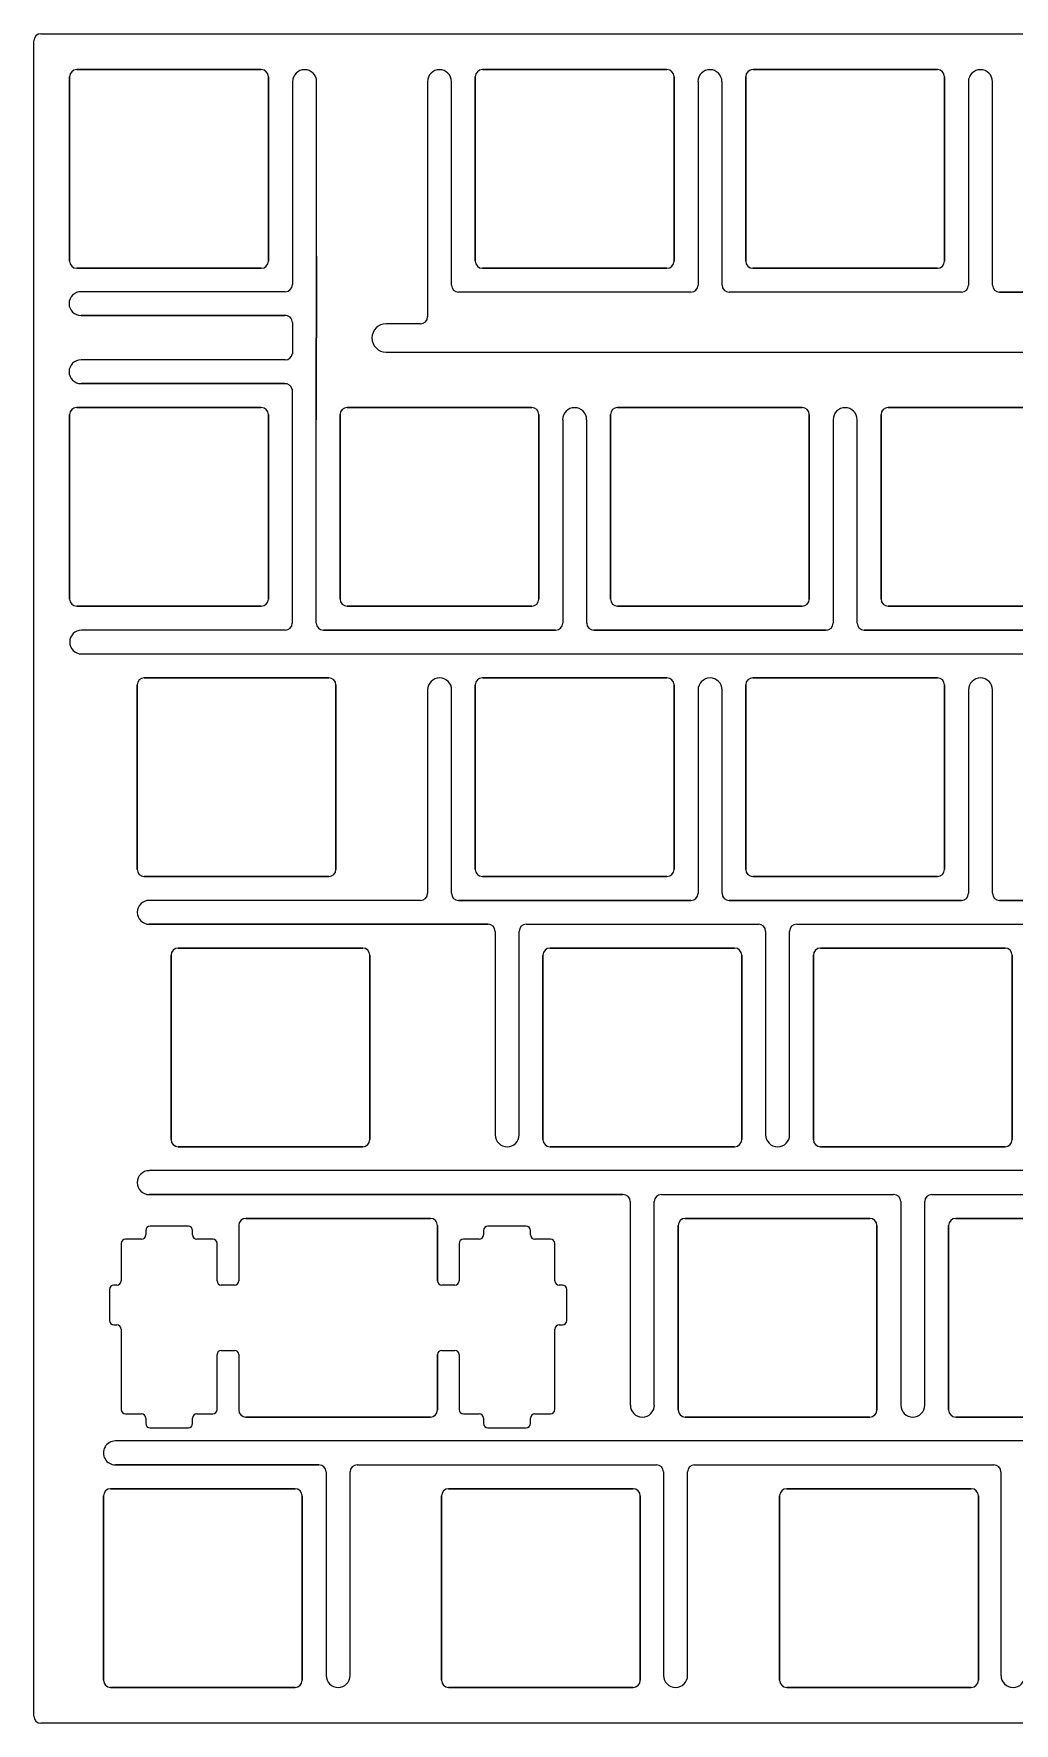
# Model space of a CAD drawing. Header units: millimetres. Extents: x 0 to 305, y 0 to 119.
# Drawn here: x 0.1 to 69.2, y 0.4 to 119.5 of the extents above; entities that cross this region are included whole.
import ezdxf

# ---------------------------------------------------------------- set-up
doc = ezdxf.new("R2010")
doc.units = ezdxf.units.MM
doc.layers.add('第二版', color=7, linetype='Continuous')

msp = doc.modelspace()

# ---------------------------------------------------------------- linework, layer by layer
at = {"layer": '第二版'}
for p, q in [((0.6, 119.5, 22), (304.39, 119.5, 22)), ((0.6, 119.5, 22), (304.39, 119.5, 22)), ((0.1, 0.93, 22), (0.1, 119, 22)), ((0.1, 0.93, 22), (0.1, 119, 22)), ((16.12, 116.97, 22), (3.12, 116.97, 22)), ((3.12, 116.97, 22), (16.12, 116.97, 22)), ((44.69, 116.97, 22), (31.69, 116.97, 22)), ((31.69, 116.97, 22), (44.69, 116.97, 22)), ((50.74, 116.97, 22), (63.74, 116.97, 22)), ((63.74, 116.97, 22), (50.74, 116.97, 22)), ((2.62, 116.47, 22), (2.62, 103.47, 22)), ((2.62, 103.47, 22), (2.62, 116.47, 22)), ((16.62, 103.47, 22), (16.62, 116.47, 22)), ((16.62, 116.47, 22), (16.62, 103.47, 22)), ((18.32, 116.12, 22), (18.32, 103.82, 22)), ((18.32, 116.12, 22), (18.32, 103.82, 22)), ((20.01, 103.82, 22), (20.01, 116.12, 22)), ((20.01, 103.82, 22), (20.01, 116.12, 22)), ((27.83, 116.12, 22), (27.83, 99.56, 22)), ((27.83, 116.12, 22), (27.83, 99.56, 22)), ((29.52, 101.79, 22), (29.52, 116.12, 22)), ((29.52, 101.79, 22), (29.52, 116.12, 22)), ((31.19, 116.47, 22), (31.19, 103.47, 22)), ((31.19, 103.47, 22), (31.19, 116.47, 22)), ((45.19, 103.47, 22), (45.19, 116.47, 22)), ((45.19, 116.47, 22), (45.19, 103.47, 22)), ((46.88, 116.12, 22), (46.88, 101.79, 22)), ((46.88, 116.12, 22), (46.88, 101.79, 22)), ((48.57, 101.79, 22), (48.57, 116.12, 22)), ((48.57, 101.79, 22), (48.57, 116.12, 22)), ((50.24, 116.47, 22), (50.24, 103.47, 22)), ((50.24, 103.47, 22), (50.24, 116.47, 22)), ((64.24, 116.47, 22), (64.24, 103.47, 22)), ((64.24, 103.47, 22), (64.24, 116.47, 22)), ((65.93, 116.12, 22), (65.93, 101.79, 22)), ((65.93, 116.12, 22), (65.93, 101.79, 22)), ((67.62, 101.79, 22), (67.62, 116.12, 22)), ((67.62, 101.79, 22), (67.62, 116.12, 22)), ((18.32, 103.82, 22), (18.31, 101.82, 22)), ((18.32, 103.82, 22), (18.31, 101.82, 22)), ((19.99, 92.3, 22), (20.01, 103.82, 22)), ((20.01, 103.82, 22), (19.99, 92.3, 22)), ((3.12, 102.97, 22), (16.12, 102.97, 22)), ((16.12, 102.97, 22), (3.12, 102.97, 22)), ((31.69, 102.97, 22), (44.69, 102.97, 22)), ((44.69, 102.97, 22), (31.69, 102.97, 22)), ((50.74, 102.97, 22), (63.74, 102.97, 22)), ((63.74, 102.97, 22), (50.74, 102.97, 22)), ((17.81, 101.32, 22), (3.42, 101.32, 22)), ((17.81, 101.32, 22), (3.42, 101.32, 22)), ((46.38, 101.29, 22), (30.02, 101.29, 22)), ((46.38, 101.29, 22), (30.02, 101.29, 22)), ((65.43, 101.29, 22), (49.07, 101.29, 22)), ((65.43, 101.29, 22), (49.07, 101.29, 22)), ((84.48, 101.29, 22), (68.12, 101.29, 22)), ((68.12, 101.29, 22), (84.48, 101.29, 22)), ((3.42, 99.64, 22), (17.76, 99.64, 22)), ((17.76, 99.64, 22), (3.42, 99.64, 22)), ((18.31, 99.15, 22), (18.31, 96.95, 22)), ((18.31, 99.15, 22), (18.31, 96.95, 22)), ((27.33, 99.06, 22), (24.91, 99.06, 22)), ((27.33, 99.06, 22), (24.91, 99.06, 22)), ((17.81, 96.52, 22), (3.42, 96.52, 22)), ((17.81, 96.52, 22), (3.42, 96.52, 22)), ((24.91, 97.06, 22), (107.63, 97.06, 22)), ((24.91, 97.06, 22), (107.63, 97.06, 22)), ((17.76, 94.84, 22), (3.42, 94.84, 22)), ((3.42, 94.84, 22), (17.76, 94.84, 22)), ((18.3, 94.44, 22), (18.3, 92.3, 22)), ((18.3, 94.44, 22), (18.3, 92.3, 22)), ((16.12, 93.16, 22), (3.12, 93.16, 22)), ((3.12, 93.16, 22), (16.12, 93.16, 22)), ((35.17, 93.16, 22), (22.17, 93.16, 22)), ((22.17, 93.16, 22), (35.17, 93.16, 22)), ((54.22, 93.16, 22), (41.22, 93.16, 22)), ((41.22, 93.16, 22), (54.22, 93.16, 22)), ((73.27, 93.16, 22), (60.27, 93.16, 22)), ((60.27, 93.16, 22), (73.27, 93.16, 22)), ((2.62, 79.66, 22), (2.62, 92.66, 22)), ((2.62, 92.66, 22), (2.62, 79.66, 22)), ((16.62, 79.66, 22), (16.62, 92.66, 22)), ((16.62, 92.66, 22), (16.62, 79.66, 22)), ((18.3, 92.3, 22), (18.3, 77.97, 22)), ((18.3, 92.3, 22), (18.3, 77.97, 22)), ((19.99, 77.97, 22), (19.99, 92.3, 22)), ((19.99, 77.97, 22), (19.99, 92.3, 22)), ((21.67, 79.66, 22), (21.67, 92.66, 22)), ((21.67, 92.66, 22), (21.67, 79.66, 22)), ((35.67, 79.66, 22), (35.67, 92.66, 22)), ((35.67, 92.66, 22), (35.67, 79.66, 22)), ((37.35, 92.3, 22), (37.35, 77.97, 22)), ((37.35, 92.3, 22), (37.35, 77.97, 22)), ((39.04, 77.97, 22), (39.04, 92.3, 22)), ((39.04, 77.97, 22), (39.04, 92.3, 22)), ((40.72, 92.66, 22), (40.72, 79.66, 22)), ((40.72, 79.66, 22), (40.72, 92.66, 22)), ((54.72, 79.66, 22), (54.72, 92.66, 22)), ((54.72, 92.66, 22), (54.72, 79.66, 22)), ((56.4, 92.3, 22), (56.4, 77.97, 22)), ((56.4, 92.3, 22), (56.4, 77.97, 22)), ((58.09, 77.97, 22), (58.09, 92.3, 22)), ((58.09, 77.97, 22), (58.09, 92.3, 22)), ((59.77, 92.66, 22), (59.77, 79.66, 22)), ((59.77, 79.66, 22), (59.77, 92.66, 22)), ((3.12, 79.16, 22), (16.12, 79.16, 22)), ((16.12, 79.16, 22), (3.12, 79.16, 22)), ((22.17, 79.16, 22), (35.17, 79.16, 22)), ((35.17, 79.16, 22), (22.17, 79.16, 22)), ((41.22, 79.16, 22), (54.22, 79.16, 22)), ((54.22, 79.16, 22), (41.22, 79.16, 22)), ((60.27, 79.16, 22), (73.27, 79.16, 22)), ((73.27, 79.16, 22), (60.27, 79.16, 22)), ((17.8, 77.47, 22), (3.46, 77.47, 22)), ((17.8, 77.47, 22), (3.46, 77.47, 22)), ((36.85, 77.47, 22), (20.49, 77.47, 22)), ((20.49, 77.47, 22), (36.85, 77.47, 22)), ((55.9, 77.47, 22), (39.54, 77.47, 22)), ((39.54, 77.47, 22), (55.9, 77.47, 22)), ((74.95, 77.47, 22), (58.59, 77.47, 22)), ((58.59, 77.47, 22), (74.95, 77.47, 22)), ((3.46, 75.79, 22), (248.09, 75.79, 22)), ((3.46, 75.79, 22), (248.09, 75.79, 22)), ((20.88, 74.11, 22), (7.88, 74.11, 22)), ((7.88, 74.11, 22), (20.88, 74.11, 22)), ((44.69, 74.11, 22), (31.69, 74.11, 22)), ((31.69, 74.11, 22), (44.69, 74.11, 22)), ((63.74, 74.11, 22), (50.74, 74.11, 22)), ((50.74, 74.11, 22), (63.74, 74.11, 22)), ((7.38, 73.61, 22), (7.38, 60.61, 22)), ((7.38, 60.61, 22), (7.38, 73.61, 22)), ((21.38, 60.61, 22), (21.38, 73.61, 22)), ((21.38, 73.61, 22), (21.38, 60.61, 22)), ((27.83, 73.25, 22), (27.83, 58.92, 22)), ((27.83, 73.25, 22), (27.83, 58.92, 22)), ((29.52, 58.92, 22), (29.52, 73.25, 22)), ((29.52, 58.92, 22), (29.52, 73.25, 22)), ((31.19, 60.61, 22), (31.19, 73.61, 22)), ((31.19, 73.61, 22), (31.19, 60.61, 22)), ((45.19, 60.61, 22), (45.19, 73.61, 22)), ((45.19, 73.61, 22), (45.19, 60.61, 22)), ((46.88, 73.25, 22), (46.88, 58.92, 22)), ((46.88, 73.25, 22), (46.88, 58.92, 22)), ((48.57, 58.92, 22), (48.57, 73.25, 22)), ((48.57, 58.92, 22), (48.57, 73.25, 22)), ((50.24, 73.61, 22), (50.24, 60.61, 22)), ((50.24, 60.61, 22), (50.24, 73.61, 22)), ((64.24, 73.61, 22), (64.24, 60.61, 22)), ((64.24, 60.61, 22), (64.24, 73.61, 22)), ((65.93, 73.25, 22), (65.93, 58.92, 22)), ((65.93, 73.25, 22), (65.93, 58.92, 22)), ((67.62, 58.92, 22), (67.62, 73.25, 22)), ((67.62, 58.92, 22), (67.62, 73.25, 22)), ((7.88, 60.11, 22), (20.88, 60.11, 22)), ((20.88, 60.11, 22), (7.88, 60.11, 22)), ((31.69, 60.11, 22), (44.69, 60.11, 22)), ((44.69, 60.11, 22), (31.69, 60.11, 22)), ((50.74, 60.11, 22), (63.74, 60.11, 22)), ((63.74, 60.11, 22), (50.74, 60.11, 22)), ((27.33, 58.42, 22), (8.22, 58.42, 22)), ((27.33, 58.42, 22), (8.22, 58.42, 22)), ((46.38, 58.42, 22), (30.02, 58.42, 22)), ((30.02, 58.42, 22), (46.38, 58.42, 22)), ((49.07, 58.42, 22), (65.43, 58.42, 22)), ((65.43, 58.42, 22), (49.07, 58.42, 22)), ((68.12, 58.42, 22), (84.48, 58.42, 22)), ((84.48, 58.42, 22), (68.12, 58.42, 22)), ((8.22, 56.74, 22), (32.09, 56.74, 22)), ((32.09, 56.74, 22), (8.22, 56.74, 22)), ((32.59, 56.24, 22), (32.59, 41.9, 22)), ((32.59, 56.24, 22), (32.59, 41.9, 22)), ((34.28, 41.9, 22), (34.28, 56.24, 22)), ((34.28, 41.9, 22), (34.28, 56.24, 22)), ((34.78, 56.74, 22), (51.14, 56.74, 22)), ((34.78, 56.74, 22), (51.14, 56.74, 22)), ((51.64, 56.24, 22), (51.64, 41.9, 22)), ((51.64, 56.24, 22), (51.64, 41.9, 22)), ((53.33, 41.9, 22), (53.33, 56.24, 22)), ((53.33, 41.9, 22), (53.33, 56.24, 22)), ((53.83, 56.74, 22), (70.19, 56.74, 22)), ((53.83, 56.74, 22), (70.19, 56.74, 22)), ((23.26, 55.06, 22), (10.26, 55.06, 22)), ((10.26, 55.06, 22), (23.26, 55.06, 22)), ((49.46, 55.06, 22), (36.46, 55.06, 22)), ((36.46, 55.06, 22), (49.46, 55.06, 22)), ((55.51, 55.06, 22), (68.51, 55.06, 22)), ((68.51, 55.06, 22), (55.51, 55.06, 22)), ((9.76, 54.56, 22), (9.76, 41.56, 22)), ((9.76, 41.56, 22), (9.76, 54.56, 22)), ((23.76, 41.56, 22), (23.76, 54.56, 22)), ((23.76, 54.56, 22), (23.76, 41.56, 22)), ((35.96, 41.56, 22), (35.96, 54.56, 22)), ((35.96, 54.56, 22), (35.96, 41.56, 22)), ((49.96, 41.56, 22), (49.96, 54.56, 22)), ((49.96, 54.56, 22), (49.96, 41.56, 22)), ((55.01, 41.56, 22), (55.01, 54.56, 22)), ((55.01, 54.56, 22), (55.01, 41.56, 22)), ((69.01, 41.56, 22), (69.01, 54.56, 22)), ((69.01, 54.56, 22), (69.01, 41.56, 22)), ((10.26, 41.06, 22), (23.26, 41.06, 22)), ((23.26, 41.06, 22), (10.26, 41.06, 22)), ((49.46, 41.06, 22), (36.46, 41.06, 22)), ((36.46, 41.06, 22), (49.46, 41.06, 22)), ((55.51, 41.06, 22), (68.51, 41.06, 22)), ((68.51, 41.06, 22), (55.51, 41.06, 22)), ((248.29, 39.38, 22), (8.22, 39.38, 22)), ((248.29, 39.38, 22), (8.22, 39.38, 22)), ((8.22, 37.69, 22), (41.61, 37.69, 22)), ((41.61, 37.69, 22), (8.22, 37.69, 22)), ((42.11, 37.19, 22), (42.11, 22.85, 22)), ((42.11, 37.19, 22), (42.11, 22.85, 22)), ((43.8, 22.85, 22), (43.8, 37.19, 22)), ((43.8, 22.85, 22), (43.8, 37.19, 22)), ((44.3, 37.69, 22), (60.66, 37.69, 22)), ((44.3, 37.69, 22), (60.66, 37.69, 22)), ((61.16, 37.19, 22), (61.16, 22.85, 22)), ((61.16, 37.19, 22), (61.16, 22.85, 22)), ((62.85, 22.85, 22), (62.85, 37.19, 22)), ((62.85, 22.85, 22), (62.85, 37.19, 22)), ((63.35, 37.69, 22), (79.71, 37.69, 22)), ((63.35, 37.69, 22), (79.71, 37.69, 22)), ((28.03, 36.01, 22), (15.03, 36.01, 22)), ((15.03, 36.01, 22), (28.03, 36.01, 22)), ((45.98, 36.01, 22), (58.98, 36.01, 22)), ((58.98, 36.01, 22), (45.98, 36.01, 22)), ((78.03, 36.01, 22), (65.03, 36.01, 22)), ((65.03, 36.01, 22), (78.03, 36.01, 22)), ((7.68, 34.54, 22), (6.55, 34.54, 22)), ((7.68, 34.54, 22), (6.55, 34.54, 22)), ((7.98, 35.16, 22), (7.98, 34.84, 22)), ((7.98, 35.16, 22), (7.98, 34.84, 22)), ((10.98, 35.46, 22), (8.28, 35.46, 22)), ((10.98, 35.46, 22), (8.28, 35.46, 22)), ((11.28, 34.84, 22), (11.28, 35.16, 22)), ((11.28, 34.84, 22), (11.28, 35.16, 22)), ((12.7, 34.54, 22), (11.58, 34.54, 22)), ((12.7, 34.54, 22), (11.58, 34.54, 22)), ((14.53, 35.51, 22), (14.53, 31.61, 22)), ((14.53, 35.51, 22), (14.53, 31.61, 22)), ((28.53, 31.61, 22), (28.53, 35.51, 22)), ((28.53, 35.51, 22), (28.53, 31.61, 22)), ((31.47, 34.54, 22), (30.35, 34.54, 22)), ((31.47, 34.54, 22), (30.35, 34.54, 22)), ((31.77, 35.16, 22), (31.77, 34.84, 22)), ((31.77, 35.16, 22), (31.77, 34.84, 22)), ((34.78, 35.46, 22), (32.07, 35.46, 22)), ((34.78, 35.46, 22), (32.07, 35.46, 22)), ((35.08, 34.84, 22), (35.08, 35.16, 22)), ((35.08, 34.84, 22), (35.08, 35.16, 22)), ((36.5, 34.54, 22), (35.38, 34.54, 22)), ((36.5, 34.54, 22), (35.38, 34.54, 22)), ((45.48, 22.51, 22), (45.48, 35.51, 22)), ((45.48, 35.51, 22), (45.48, 22.51, 22)), ((59.48, 35.51, 22), (59.48, 22.51, 22)), ((59.48, 22.51, 22), (59.48, 35.51, 22)), ((64.53, 35.51, 22), (64.53, 22.51, 22)), ((64.53, 22.51, 22), (64.53, 35.51, 22)), ((6.25, 34.24, 22), (6.25, 31.61, 22)), ((6.25, 34.24, 22), (6.25, 31.61, 22)), ((13, 31.61, 22), (13, 34.24, 22)), ((13, 31.61, 22), (13, 34.24, 22)), ((30.05, 34.24, 22), (30.05, 31.61, 22)), ((30.05, 34.24, 22), (30.05, 31.61, 22)), ((36.8, 31.61, 22), (36.8, 34.24, 22)), ((36.8, 31.61, 22), (36.8, 34.24, 22)), ((5.43, 31.01, 22), (5.43, 28.81, 22)), ((5.43, 31.01, 22), (5.43, 28.81, 22)), ((5.95, 31.31, 22), (5.73, 31.31, 22)), ((5.95, 31.31, 22), (5.73, 31.31, 22)), ((14.23, 31.31, 22), (13.3, 31.31, 22)), ((14.23, 31.31, 22), (13.3, 31.31, 22)), ((29.75, 31.31, 22), (28.83, 31.31, 22)), ((29.75, 31.31, 22), (28.83, 31.31, 22)), ((37.33, 31.31, 22), (37.1, 31.31, 22)), ((37.33, 31.31, 22), (37.1, 31.31, 22)), ((37.63, 28.81, 22), (37.63, 31.01, 22)), ((37.63, 28.81, 22), (37.63, 31.01, 22)), ((5.73, 28.51, 22), (5.95, 28.51, 22)), ((5.73, 28.51, 22), (5.95, 28.51, 22)), ((6.25, 28.21, 22), (6.25, 22.54, 22)), ((6.25, 28.21, 22), (6.25, 22.54, 22)), ((36.8, 22.54, 22), (36.8, 28.21, 22)), ((36.8, 22.54, 22), (36.8, 28.21, 22)), ((37.1, 28.51, 22), (37.33, 28.51, 22)), ((37.1, 28.51, 22), (37.33, 28.51, 22)), ((13, 22.54, 22), (13, 26.41, 22)), ((13, 22.54, 22), (13, 26.41, 22)), ((13.3, 26.71, 22), (14.23, 26.71, 22)), ((13.3, 26.71, 22), (14.23, 26.71, 22)), ((14.53, 26.41, 22), (14.53, 22.51, 22)), ((14.53, 26.41, 22), (14.53, 22.51, 22)), ((28.53, 26.41, 22), (28.53, 22.51, 22)), ((28.53, 22.51, 22), (28.53, 26.41, 22)), ((28.83, 26.71, 22), (29.75, 26.71, 22)), ((28.83, 26.71, 22), (29.75, 26.71, 22)), ((30.05, 26.41, 22), (30.05, 22.54, 22)), ((30.05, 26.41, 22), (30.05, 22.54, 22)), ((6.55, 22.24, 22), (7.68, 22.24, 22)), ((6.55, 22.24, 22), (7.68, 22.24, 22)), ((7.98, 21.94, 22), (7.98, 21.56, 22)), ((7.98, 21.94, 22), (7.98, 21.56, 22)), ((11.28, 21.56, 22), (11.28, 21.94, 22)), ((11.28, 21.56, 22), (11.28, 21.94, 22)), ((11.58, 22.24, 22), (12.7, 22.24, 22)), ((11.58, 22.24, 22), (12.7, 22.24, 22)), ((15.03, 22.01, 22), (28.03, 22.01, 22)), ((28.03, 22.01, 22), (15.03, 22.01, 22)), ((30.35, 22.24, 22), (31.47, 22.24, 22)), ((30.35, 22.24, 22), (31.47, 22.24, 22)), ((31.77, 21.94, 22), (31.77, 21.56, 22)), ((31.77, 21.94, 22), (31.77, 21.56, 22)), ((35.08, 21.56, 22), (35.08, 21.94, 22)), ((35.08, 21.56, 22), (35.08, 21.94, 22)), ((35.38, 22.24, 22), (36.5, 22.24, 22)), ((35.38, 22.24, 22), (36.5, 22.24, 22)), ((45.98, 22.01, 22), (58.98, 22.01, 22)), ((58.98, 22.01, 22), (45.98, 22.01, 22)), ((65.03, 22.01, 22), (78.03, 22.01, 22)), ((78.03, 22.01, 22), (65.03, 22.01, 22)), ((188.67, 20.32, 22), (5.84, 20.33, 22)), ((188.67, 20.32, 22), (5.84, 20.33, 22)), ((8.28, 21.26, 22), (10.98, 21.26, 22)), ((8.28, 21.26, 22), (10.98, 21.26, 22)), ((32.07, 21.26, 22), (34.78, 21.26, 22)), ((32.07, 21.26, 22), (34.78, 21.26, 22)), ((5.84, 18.64, 22), (20.18, 18.64, 22)), ((20.18, 18.64, 22), (5.84, 18.64, 22)), ((20.68, 18.14, 22), (20.68, 3.8, 22)), ((20.68, 18.14, 22), (20.68, 3.8, 22)), ((22.37, 3.8, 22), (22.37, 18.14, 22)), ((22.37, 3.8, 22), (22.37, 18.14, 22)), ((22.87, 18.64, 22), (43.95, 18.64, 22)), ((22.87, 18.64, 22), (43.95, 18.64, 22)), ((44.45, 18.14, 22), (44.45, 3.8, 22)), ((44.45, 18.14, 22), (44.45, 3.8, 22)), ((46.14, 3.8, 22), (46.14, 18.14, 22)), ((46.14, 3.8, 22), (46.14, 18.14, 22)), ((46.64, 18.64, 22), (67.72, 18.64, 22)), ((46.64, 18.64, 22), (67.72, 18.64, 22)), ((68.22, 18.14, 22), (68.22, 3.8, 22)), ((68.22, 18.14, 22), (68.22, 3.8, 22)), ((18.5, 16.96, 22), (5.5, 16.96, 22)), ((5.5, 16.96, 22), (18.5, 16.96, 22)), ((42.31, 16.96, 22), (29.31, 16.96, 22)), ((29.31, 16.96, 22), (42.31, 16.96, 22)), ((53.13, 16.96, 22), (66.13, 16.96, 22)), ((66.13, 16.96, 22), (53.13, 16.96, 22)), ((5, 16.46, 22), (5, 3.46, 22)), ((5, 3.46, 22), (5, 16.46, 22)), ((19, 3.46, 22), (19, 16.46, 22)), ((19, 16.46, 22), (19, 3.46, 22)), ((28.81, 16.46, 22), (28.81, 3.46, 22)), ((28.81, 3.46, 22), (28.81, 16.46, 22)), ((42.81, 3.46, 22), (42.81, 16.46, 22)), ((42.81, 16.46, 22), (42.81, 3.46, 22)), ((52.63, 3.46, 22), (52.63, 16.46, 22)), ((52.63, 16.46, 22), (52.63, 3.46, 22)), ((66.63, 16.46, 22), (66.63, 3.46, 22)), ((66.63, 3.46, 22), (66.63, 16.46, 22)), ((5.5, 2.96, 22), (18.5, 2.96, 22)), ((18.5, 2.96, 22), (5.5, 2.96, 22)), ((29.31, 2.96, 22), (42.31, 2.96, 22)), ((42.31, 2.96, 22), (29.31, 2.96, 22)), ((53.13, 2.96, 22), (66.13, 2.96, 22)), ((66.13, 2.96, 22), (53.13, 2.96, 22)), ((304.39, 0.43, 22), (0.6, 0.43, 22)), ((304.39, 0.43, 22), (0.6, 0.43, 22))]:
    msp.add_line(p, q, dxfattribs=at)
for centre, radius, start, end in [((0.6, 119, 22), 0.5, 90, 180), ((0.6, 119, 22), 0.5, 90, 180), ((3.12, 116.47, 22), 0.5, 90, 180), ((3.12, 116.47, 22), 0.5, 90, 180), ((16.12, 116.47, 22), 0.5, 0, 90), ((16.12, 116.47, 22), 0.5, 0, 90), ((19.17, 116.12, 22), 0.845, 0, 180), ((19.17, 116.12, 22), 0.845, 0, 180), ((28.67, 116.12, 22), 0.845, 0, 180), ((28.67, 116.12, 22), 0.845, 0, 180), ((31.69, 116.47, 22), 0.5, 90, 180), ((31.69, 116.47, 22), 0.5, 90, 180), ((44.69, 116.47, 22), 0.5, 360, 90), ((44.69, 116.47, 22), 0.5, 360, 90), ((47.72, 116.12, 22), 0.845, 0, 180), ((47.72, 116.12, 22), 0.845, 0, 180), ((50.74, 116.47, 22), 0.5, 90, 180), ((50.74, 116.47, 22), 0.5, 90, 180), ((63.74, 116.47, 22), 0.5, 0, 90), ((63.74, 116.47, 22), 0.5, 0, 90), ((66.77, 116.12, 22), 0.845, 0, 180), ((66.77, 116.12, 22), 0.845, 0, 180), ((3.12, 103.47, 22), 0.5, 180, 270), ((3.12, 103.47, 22), 0.5, 180, 270), ((16.12, 103.47, 22), 0.5, 270, 0), ((16.12, 103.47, 22), 0.5, 270, 0), ((31.69, 103.47, 22), 0.5, 180, 270), ((31.69, 103.47, 22), 0.5, 180, 270), ((44.69, 103.47, 22), 0.5, 270, 0), ((44.69, 103.47, 22), 0.5, 270, 0), ((50.74, 103.47, 22), 0.5, 180, 270), ((50.74, 103.47, 22), 0.5, 180, 270), ((63.74, 103.47, 22), 0.5, 270, 0), ((63.74, 103.47, 22), 0.5, 270, 0), ((3.42, 100.48, 22), 0.84, 90, 270), ((3.42, 100.48, 22), 0.84, 90, 270), ((17.81, 101.82, 22), 0.5, 270, 0), ((17.81, 101.82, 22), 0.5, 270, 0), ((30.02, 101.79, 22), 0.5, 180, 270), ((30.02, 101.79, 22), 0.5, 180, 270), ((46.38, 101.79, 22), 0.5, 270, 360), ((46.38, 101.79, 22), 0.5, 270, 0), ((49.07, 101.79, 22), 0.5, 180, 270), ((49.07, 101.79, 22), 0.5, 180, 270), ((65.43, 101.79, 22), 0.5, 270, 0), ((65.43, 101.79, 22), 0.5, 270, 0), ((68.12, 101.79, 22), 0.5, 180, 270), ((68.12, 101.79, 22), 0.5, 180, 270), ((17.81, 99.14, 22), 0.5, 0.6787, 95.9004), ((17.81, 99.14, 22), 0.5, 0.6787, 95.9004), ((24.91, 98.06, 22), 1, 90, 270), ((24.91, 98.06, 22), 1, 90, 270), ((27.33, 99.56, 22), 0.5, 270, 0), ((27.33, 99.56, 22), 0.5, 270, 0), ((3.42, 95.68, 22), 0.84, 90, 270), ((3.42, 95.68, 22), 0.84, 90, 270), ((17.81, 97.02, 22), 0.5, 270, 352.2917), ((17.81, 97.02, 22), 0.5, 270, 352.2917), ((17.81, 94.34, 22), 0.5, 11.2734, 95.9004), ((17.81, 94.34, 22), 0.5, 11.2734, 95.9004), ((3.12, 92.66, 22), 0.5, 90, 180), ((3.12, 92.66, 22), 0.5, 90, 180), ((16.12, 92.66, 22), 0.5, 0, 90), ((16.12, 92.66, 22), 0.5, 0, 90), ((22.17, 92.66, 22), 0.5, 90, 180), ((22.17, 92.66, 22), 0.5, 90, 180), ((35.17, 92.66, 22), 0.5, 360, 90), ((35.17, 92.66, 22), 0.5, 360, 90), ((38.19, 92.3, 22), 0.845, 0, 180), ((38.19, 92.3, 22), 0.845, 0, 180), ((41.22, 92.66, 22), 0.5, 90, 180), ((41.22, 92.66, 22), 0.5, 90, 180), ((54.22, 92.66, 22), 0.5, 0, 90), ((54.22, 92.66, 22), 0.5, 0, 90), ((57.24, 92.3, 22), 0.845, 0, 180), ((57.24, 92.3, 22), 0.845, 0, 180), ((60.27, 92.66, 22), 0.5, 90, 180), ((60.27, 92.66, 22), 0.5, 90, 180), ((3.12, 79.66, 22), 0.5, 180, 270), ((3.12, 79.66, 22), 0.5, 180, 270), ((16.12, 79.66, 22), 0.5, 270, 0), ((16.12, 79.66, 22), 0.5, 270, 0), ((22.17, 79.66, 22), 0.5, 180, 270), ((22.17, 79.66, 22), 0.5, 180, 270), ((35.17, 79.66, 22), 0.5, 270, 0), ((35.17, 79.66, 22), 0.5, 270, 0), ((41.22, 79.66, 22), 0.5, 180, 270), ((41.22, 79.66, 22), 0.5, 180, 270), ((54.22, 79.66, 22), 0.5, 270, 0), ((54.22, 79.66, 22), 0.5, 270, 0), ((60.27, 79.66, 22), 0.5, 180, 270), ((60.27, 79.66, 22), 0.5, 180, 270), ((3.46, 76.63, 22), 0.838, 90, 270), ((3.46, 76.63, 22), 0.838, 90, 270), ((17.8, 77.97, 22), 0.5, 270, 0), ((17.8, 77.97, 22), 0.5, 270, 0), ((20.49, 77.97, 22), 0.5, 180, 270), ((20.49, 77.97, 22), 0.5, 180, 270), ((36.85, 77.97, 22), 0.5, 270, 360), ((36.85, 77.97, 22), 0.5, 270, 0), ((39.54, 77.97, 22), 0.5, 180, 270), ((39.54, 77.97, 22), 0.5, 180, 270), ((55.9, 77.97, 22), 0.5, 270, 360), ((55.9, 77.97, 22), 0.5, 270, 0), ((58.59, 77.97, 22), 0.5, 180, 270), ((58.59, 77.97, 22), 0.5, 180, 270), ((7.88, 73.61, 22), 0.5, 90, 180), ((7.88, 73.61, 22), 0.5, 90, 180), ((20.88, 73.61, 22), 0.5, 0, 90), ((20.88, 73.61, 22), 0.5, 0, 90), ((28.68, 73.25, 22), 0.845, 0, 180), ((28.68, 73.25, 22), 0.845, 0, 180), ((31.69, 73.61, 22), 0.5, 90, 180), ((31.69, 73.61, 22), 0.5, 90, 180), ((44.69, 73.61, 22), 0.5, 0, 90), ((44.69, 73.61, 22), 0.5, 0, 90), ((47.73, 73.25, 22), 0.845, 0, 180), ((47.73, 73.25, 22), 0.845, 0, 180), ((50.74, 73.61, 22), 0.5, 90, 180), ((50.74, 73.61, 22), 0.5, 90, 180), ((63.74, 73.61, 22), 0.5, 360, 90), ((63.74, 73.61, 22), 0.5, 360, 90), ((66.78, 73.25, 22), 0.845, 0, 180), ((66.78, 73.25, 22), 0.845, 0, 180), ((7.88, 60.61, 22), 0.5, 180, 270), ((7.88, 60.61, 22), 0.5, 180, 270), ((20.88, 60.61, 22), 0.5, 270, 360), ((20.88, 60.61, 22), 0.5, 270, 0), ((31.69, 60.61, 22), 0.5, 180, 270), ((31.69, 60.61, 22), 0.5, 180, 270), ((44.69, 60.61, 22), 0.5, 270, 360), ((44.69, 60.61, 22), 0.5, 270, 0), ((50.74, 60.61, 22), 0.5, 180, 270), ((50.74, 60.61, 22), 0.5, 180, 270), ((63.74, 60.61, 22), 0.5, 270, 0), ((63.74, 60.61, 22), 0.5, 270, 0), ((8.22, 57.58, 22), 0.84, 90, 270), ((8.22, 57.58, 22), 0.84, 90, 270), ((27.33, 58.92, 22), 0.5, 270, 360), ((27.33, 58.92, 22), 0.5, 270, 360), ((30.02, 58.92, 22), 0.5, 180, 270), ((30.02, 58.92, 22), 0.5, 180, 270), ((46.38, 58.92, 22), 0.5, 270, 360), ((46.38, 58.92, 22), 0.5, 270, 360), ((49.07, 58.92, 22), 0.5, 180, 270), ((49.07, 58.92, 22), 0.5, 180, 270), ((65.43, 58.92, 22), 0.5, 270, 360), ((65.43, 58.92, 22), 0.5, 270, 360), ((68.12, 58.92, 22), 0.5, 180, 270), ((68.12, 58.92, 22), 0.5, 180, 270), ((32.09, 56.24, 22), 0.5, 0, 90), ((32.09, 56.24, 22), 0.5, 0, 90), ((34.78, 56.24, 22), 0.5, 90, 180), ((34.78, 56.24, 22), 0.5, 90, 180), ((51.14, 56.24, 22), 0.5, 0, 90), ((51.14, 56.24, 22), 0.5, 0, 90), ((53.83, 56.24, 22), 0.5, 90, 180), ((53.83, 56.24, 22), 0.5, 90, 180), ((10.26, 54.56, 22), 0.5, 90, 180), ((10.26, 54.56, 22), 0.5, 90, 180), ((23.26, 54.56, 22), 0.5, 0, 90), ((23.26, 54.56, 22), 0.5, 0, 90), ((36.46, 54.56, 22), 0.5, 90, 180), ((36.46, 54.56, 22), 0.5, 90, 180), ((49.46, 54.56, 22), 0.5, 0, 90), ((49.46, 54.56, 22), 0.5, 0, 90), ((55.51, 54.56, 22), 0.5, 90, 180), ((55.51, 54.56, 22), 0.5, 90, 180), ((68.51, 54.56, 22), 0.5, 0, 90), ((68.51, 54.56, 22), 0.5, 0, 90), ((33.44, 41.9, 22), 0.845, 180, 0), ((33.44, 41.9, 22), 0.845, 180, 0), ((52.49, 41.9, 22), 0.845, 180, 0), ((52.49, 41.9, 22), 0.845, 180, 0), ((10.26, 41.56, 22), 0.5, 180, 270), ((10.26, 41.56, 22), 0.5, 180, 270), ((23.26, 41.56, 22), 0.5, 270, 360), ((23.26, 41.56, 22), 0.5, 270, 0), ((36.46, 41.56, 22), 0.5, 180, 270), ((36.46, 41.56, 22), 0.5, 180, 270), ((49.46, 41.56, 22), 0.5, 270, 0), ((49.46, 41.56, 22), 0.5, 270, 0), ((55.51, 41.56, 22), 0.5, 180, 270), ((55.51, 41.56, 22), 0.5, 180, 270), ((68.51, 41.56, 22), 0.5, 270, 0), ((68.51, 41.56, 22), 0.5, 270, 0), ((8.22, 38.53, 22), 0.843, 90, 270), ((8.22, 38.53, 22), 0.843, 90, 270), ((41.61, 37.19, 22), 0.5, 0, 90), ((41.61, 37.19, 22), 0.5, 0, 90), ((44.3, 37.19, 22), 0.5, 90, 180), ((44.3, 37.19, 22), 0.5, 90, 180), ((60.66, 37.19, 22), 0.5, 0, 90), ((60.66, 37.19, 22), 0.5, 0, 90), ((63.35, 37.19, 22), 0.5, 90, 180), ((63.35, 37.19, 22), 0.5, 90, 180), ((15.03, 35.51, 22), 0.5, 90, 180), ((15.03, 35.51, 22), 0.5, 90, 180), ((28.03, 35.51, 22), 0.5, 0, 90), ((28.03, 35.51, 22), 0.5, 0, 90), ((45.98, 35.51, 22), 0.5, 90, 180), ((45.98, 35.51, 22), 0.5, 90, 180), ((58.98, 35.51, 22), 0.5, 0, 90), ((58.98, 35.51, 22), 0.5, 0, 90), ((65.03, 35.51, 22), 0.5, 90, 180), ((65.03, 35.51, 22), 0.5, 90, 180), ((6.55, 34.24, 22), 0.3, 90, 180), ((6.55, 34.24, 22), 0.3, 90, 180), ((7.68, 34.84, 22), 0.3, 270, 0), ((7.68, 34.84, 22), 0.3, 270, 0), ((8.28, 35.16, 22), 0.3, 90, 180), ((8.28, 35.16, 22), 0.3, 90, 180), ((10.98, 35.16, 22), 0.3, 0, 90), ((10.98, 35.16, 22), 0.3, 0, 90), ((11.58, 34.84, 22), 0.3, 180, 270), ((11.58, 34.84, 22), 0.3, 180, 270), ((12.7, 34.24, 22), 0.3, 0, 90), ((12.7, 34.24, 22), 0.3, 0, 90), ((30.35, 34.24, 22), 0.3, 90, 180), ((30.35, 34.24, 22), 0.3, 90, 180), ((31.47, 34.84, 22), 0.3, 270, 0), ((31.47, 34.84, 22), 0.3, 270, 0), ((32.07, 35.16, 22), 0.3, 90, 180), ((32.07, 35.16, 22), 0.3, 90, 180), ((34.78, 35.16, 22), 0.3, 0, 90), ((34.78, 35.16, 22), 0.3, 0, 90), ((35.38, 34.84, 22), 0.3, 180, 270), ((35.38, 34.84, 22), 0.3, 180, 270), ((36.5, 34.24, 22), 0.3, 0, 90), ((36.5, 34.24, 22), 0.3, 0, 90), ((5.73, 31.01, 22), 0.3, 90, 180), ((5.73, 31.01, 22), 0.3, 90, 180), ((5.95, 31.61, 22), 0.3, 270, 0), ((5.95, 31.61, 22), 0.3, 270, 0), ((13.3, 31.61, 22), 0.3, 180, 270), ((13.3, 31.61, 22), 0.3, 180, 270), ((14.23, 31.61, 22), 0.3, 270, 0), ((14.23, 31.61, 22), 0.3, 270, 0), ((28.83, 31.61, 22), 0.3, 180, 270), ((28.83, 31.61, 22), 0.3, 180, 270), ((29.75, 31.61, 22), 0.3, 270, 360), ((29.75, 31.61, 22), 0.3, 270, 0), ((37.1, 31.61, 22), 0.3, 180, 270), ((37.1, 31.61, 22), 0.3, 180, 270), ((37.33, 31.01, 22), 0.3, 0, 90), ((37.33, 31.01, 22), 0.3, 0, 90), ((5.73, 28.81, 22), 0.3, 180, 270), ((5.73, 28.81, 22), 0.3, 180, 270), ((37.33, 28.81, 22), 0.3, 270, 0), ((37.33, 28.81, 22), 0.3, 270, 0), ((5.95, 28.21, 22), 0.3, 0, 90), ((5.95, 28.21, 22), 0.3, 0, 90), ((37.1, 28.21, 22), 0.3, 90, 180), ((37.1, 28.21, 22), 0.3, 90, 180), ((13.3, 26.41, 22), 0.3, 90, 180), ((13.3, 26.41, 22), 0.3, 90, 180), ((14.23, 26.41, 22), 0.3, 0, 90), ((14.23, 26.41, 22), 0.3, 0, 90), ((28.83, 26.41, 22), 0.3, 90, 180), ((28.83, 26.41, 22), 0.3, 90, 180), ((29.75, 26.41, 22), 0.3, 0, 90), ((29.75, 26.41, 22), 0.3, 0, 90), ((42.96, 22.85, 22), 0.845, 180, 0), ((42.96, 22.85, 22), 0.845, 180, 0), ((62.01, 22.85, 22), 0.845, 180, 0), ((62.01, 22.85, 22), 0.845, 180, 0), ((6.55, 22.54, 22), 0.3, 180, 270), ((6.55, 22.54, 22), 0.3, 180, 270), ((7.68, 21.94, 22), 0.3, 0, 90), ((7.68, 21.94, 22), 0.3, 0, 90), ((8.28, 21.56, 22), 0.3, 180, 270), ((8.28, 21.56, 22), 0.3, 180, 270), ((10.98, 21.56, 22), 0.3, 270, 0), ((10.98, 21.56, 22), 0.3, 270, 0), ((11.58, 21.94, 22), 0.3, 90, 180), ((11.58, 21.94, 22), 0.3, 90, 180), ((12.7, 22.54, 22), 0.3, 270, 0), ((12.7, 22.54, 22), 0.3, 270, 0), ((15.03, 22.51, 22), 0.5, 180, 270), ((15.03, 22.51, 22), 0.5, 180, 270), ((28.03, 22.51, 22), 0.5, 270, 360), ((28.03, 22.51, 22), 0.5, 270, 0), ((30.35, 22.54, 22), 0.3, 180, 270), ((30.35, 22.54, 22), 0.3, 180, 270), ((31.47, 21.94, 22), 0.3, 0, 90), ((31.47, 21.94, 22), 0.3, 0, 90), ((32.07, 21.56, 22), 0.3, 180, 270), ((32.07, 21.56, 22), 0.3, 180, 270), ((34.78, 21.56, 22), 0.3, 270, 0), ((34.78, 21.56, 22), 0.3, 270, 0), ((35.38, 21.94, 22), 0.3, 90, 180), ((35.38, 21.94, 22), 0.3, 90, 180), ((36.5, 22.54, 22), 0.3, 270, 0), ((36.5, 22.54, 22), 0.3, 270, 0), ((45.98, 22.51, 22), 0.5, 180, 270), ((45.98, 22.51, 22), 0.5, 180, 270), ((58.98, 22.51, 22), 0.5, 270, 0), ((58.98, 22.51, 22), 0.5, 270, 0), ((65.03, 22.51, 22), 0.5, 180, 270), ((65.03, 22.51, 22), 0.5, 180, 270), ((5.84, 19.48, 22), 0.843, 89.9979, 270), ((5.84, 19.48, 22), 0.843, 89.9979, 270), ((20.18, 18.14, 22), 0.5, 0, 90), ((20.18, 18.14, 22), 0.5, 0, 90), ((22.87, 18.14, 22), 0.5, 90, 180), ((22.87, 18.14, 22), 0.5, 90, 180), ((43.95, 18.14, 22), 0.5, 0, 90), ((43.95, 18.14, 22), 0.5, 0, 90), ((46.64, 18.14, 22), 0.5, 90, 180), ((46.64, 18.14, 22), 0.5, 90, 180), ((67.72, 18.14, 22), 0.5, 0, 90), ((67.72, 18.14, 22), 0.5, 0, 90), ((5.5, 16.46, 22), 0.5, 90, 180), ((5.5, 16.46, 22), 0.5, 90, 180), ((18.5, 16.46, 22), 0.5, 0, 90), ((18.5, 16.46, 22), 0.5, 0, 90), ((29.31, 16.46, 22), 0.5, 90, 180), ((29.31, 16.46, 22), 0.5, 90, 180), ((42.31, 16.46, 22), 0.5, 0, 90), ((42.31, 16.46, 22), 0.5, 0, 90), ((53.13, 16.46, 22), 0.5, 90, 180), ((53.13, 16.46, 22), 0.5, 90, 180), ((66.13, 16.46, 22), 0.5, 0, 90), ((66.13, 16.46, 22), 0.5, 0, 90), ((21.53, 3.8, 22), 0.845, 180, 0), ((21.53, 3.8, 22), 0.845, 180, 0), ((45.3, 3.8, 22), 0.845, 180, 0), ((45.3, 3.8, 22), 0.845, 180, 0), ((69.07, 3.8, 22), 0.845, 180, 0), ((69.07, 3.8, 22), 0.845, 180, 0), ((5.5, 3.46, 22), 0.5, 180, 270), ((5.5, 3.46, 22), 0.5, 180, 270), ((18.5, 3.46, 22), 0.5, 270, 0), ((18.5, 3.46, 22), 0.5, 270, 0), ((29.31, 3.46, 22), 0.5, 180, 270), ((29.31, 3.46, 22), 0.5, 180, 270), ((42.31, 3.46, 22), 0.5, 270, 360), ((42.31, 3.46, 22), 0.5, 270, 0), ((53.13, 3.46, 22), 0.5, 180, 270), ((53.13, 3.46, 22), 0.5, 180, 270), ((66.13, 3.46, 22), 0.5, 270, 0), ((66.13, 3.46, 22), 0.5, 270, 0), ((0.6, 0.93, 22), 0.5, 180, 270), ((0.6, 0.93, 22), 0.5, 180, 270)]:
    msp.add_arc(centre, radius, start, end, dxfattribs=at)

doc.saveas('drawing.dxf')
